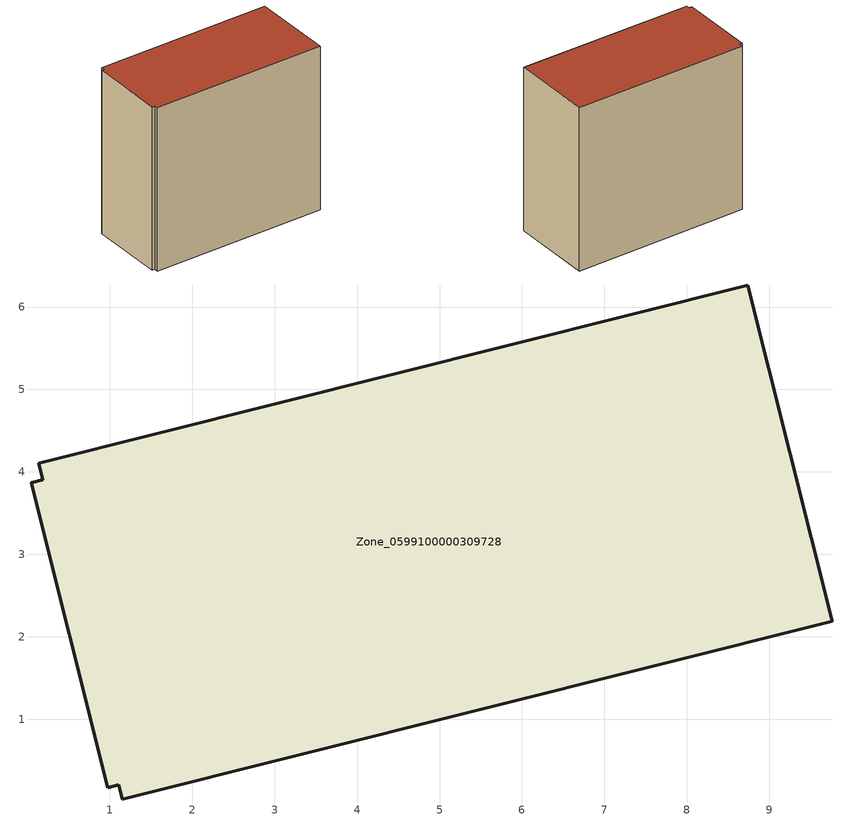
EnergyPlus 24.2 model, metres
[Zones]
Zone_0599100000309728
 floor ground (C_G): 0.14,4.1 8.74,6.27 9.76,2.19 1.16,0.03 1.11,0.21 0.98,0.17 0.05,3.87 0.19,3.91 z0
 wall outside (C_F): 8.74,6.27 0.14,4.1 0.19,3.91 0.05,3.87 0.98,0.17 1.11,0.21 1.16,0.03 9.76,2.19 8.74,6.27 z0:8.44
 roof outside (C_R): 0.19,3.91 0.05,3.87 0.98,0.17 1.11,0.21 1.16,0.03 9.76,2.19 8.74,6.27 0.14,4.1 z8.44
[BUILDING]
Pand.0599100000309728: North Axis=0; Terrain=City; Loads Convergence Tolerance Value=0.04; Temperature Convergence Tolerance Value=0.4; Solar Distribution=FullExterior; Maximum Number of Warmup Days=25; Minimum Number of Warmup Days=1
[Site:Location]
Rotterdam.The.Hague.AP_ZH_NLD Design_Conditions: Latitude=51.96; Longitude=4.45; Time Zone=1; Elevation=-4.5
[SITE:GROUNDTEMPERATURE:BUILDINGSURFACE]
18, 18, 18, 18, 18, 18, 18, 18, 18, 18, 18, 18
[MATERIAL] Thermal Absorptance=0.9; Solar Absorptance=0.7; Visible Absorptance=0.7
Name | Roughness | Thickness | Conductivity | Density | Specific Heat
G.TI.1992-2005 | MediumSmooth | 0.15 | 0.06 | 540 | 1210
F.TI.1992-2005 | Rough | 0.3 | 0.12 | 1920 | 840
R.TI.1992-2005 | MediumRough | 0.2 | 0.08 | 1500 | 1000
[CONSTRUCTION]
C_G: G.TI.1992-2005
C_F: F.TI.1992-2005
C_R: R.TI.1992-2005
[ZONE]
Zone_0599100000309728: Type=1; Multiplier=1; Ceiling Height=Autocalculate; Volume=Autocalculate; Floor Area=autocalculate; Part of Total Floor Area=Yes
[ZONEINFILTRATION:DESIGNFLOWRATE]
Infil_Zone_0599100000309728: Zone or ZoneList or Space or SpaceList=Zone_0599100000309728; Schedule=AlwaysOn; Design Flow Rate Calculation Method=Flow/Area; Flow Rate per Floor Area=0.0015; Constant Term Coefficient=1; Temperature Term Coefficient=0; Velocity Term Coefficient=0; Velocity Squared Term Coefficient=0
[HVACTEMPLATE:ZONE:IDEALLOADSAIRSYSTEM]
Zone_0599100000309728: Maximum Heating Supply Air Temperature=50; Minimum Cooling Supply Air Temperature=13; Maximum Heating Supply Air Humidity Ratio=0.0156; Minimum Cooling Supply Air Humidity Ratio=0.0077; Heating Limit=NoLimit; Cooling Limit=NoLimit; Dehumidification Control Type=ConstantSensibleHeatRatio; Cooling Sensible Heat Ratio=0.7; Dehumidification Setpoint=60; Humidification Control Type=None; Humidification Setpoint=30; Outdoor Air Method=None; Outdoor Air Flow Rate per Person=0.00944; Outdoor Air Flow Rate per Zone Floor Area=0; Outdoor Air Flow Rate per Zone=0; Demand Controlled Ventilation Type=None; Outdoor Air Economizer Type=NoEconomizer; Heat Recovery Type=None; Sensible Heat Recovery Effectiveness=0.7; Latent Heat Recovery Effectiveness=0.65
[ZONECONTROL:THERMOSTAT]
ThermostatControl_Zone_0599100000309728: Zone or ZoneList=Zone_0599100000309728; Control Type Schedule=DualSetpointControlType; Control 1=Thermostat_Zone_0599100000309728; Temperature Difference Between Cutout And Setpoint=0
[THERMOSTATSETPOINT:DUALSETPOINT]
Thermostat_Zone_0599100000309728: Heating Setpoint Temperature Schedule=HeatingSetpoint_Zone_0599100000309728; Cooling Setpoint Temperature Schedule=CoolingSetpoint_Zone_0599100000309728
[SCHEDULE:COMPACT]
HeatingSetpoint_Zone_0599100000309728: Through: 12/31, For: AllDays, Until: 24:00, 21
CoolingSetpoint_Zone_0599100000309728: Through: 12/31, For: AllDays, Until: 24:00, 24
DualSetpointControlType: Through: 12/31, For: AllDays, Until: 24:00, 4
AlwaysOn: Through: 12/31, For: AllDays, Until: 24:00, 1
